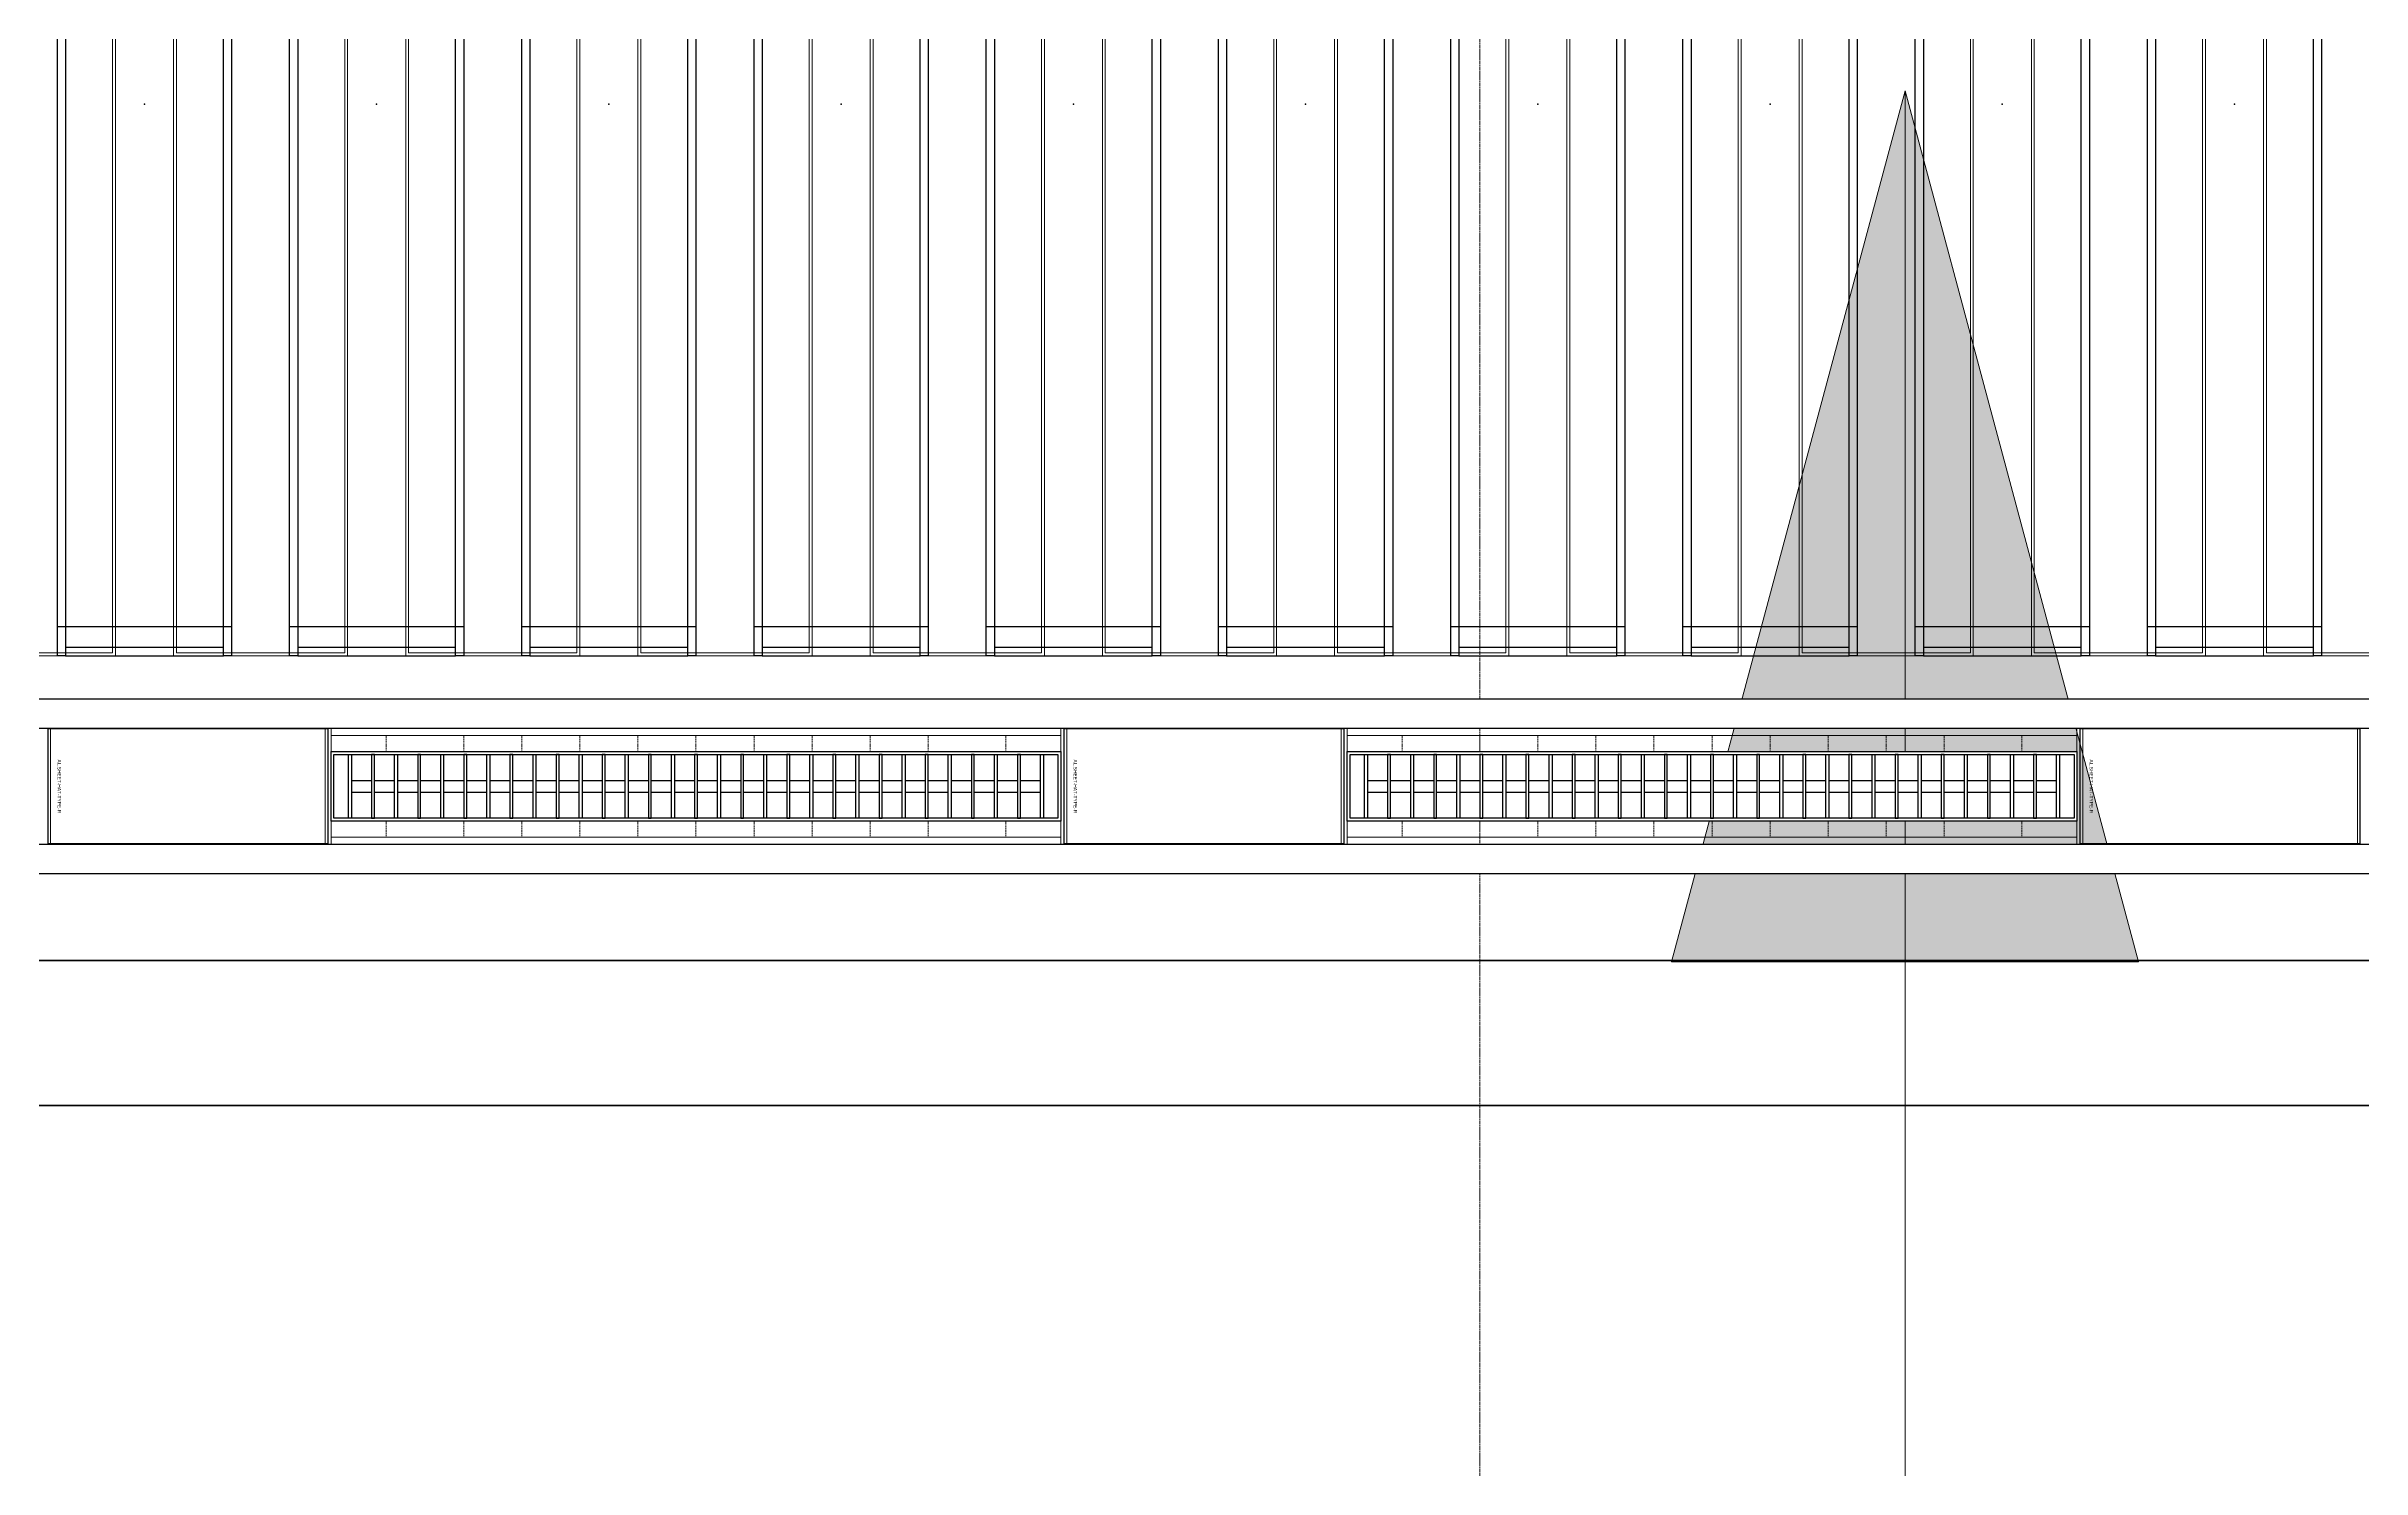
# Model space of a CAD drawing. Header units: millimetres. Extents: x 813027 to 1148939, y -931049 to -10.
# Drawn here: x 974771 to 978759, y -115510 to -113060 of the extents above; entities that cross this region are included whole.
import ezdxf
from ezdxf.enums import TextEntityAlignment as Align

# ---------------------------------------------------------------- set-up
doc = ezdxf.new("R2010")
doc.units = ezdxf.units.MM
doc.linetypes.add('DPA_Grid _ Level 500', pattern=[5.5, 2.75, -0.75, 1.25, -0.75])
doc.linetypes.add('DPA_Hidden 50', pattern=[3, 2, -1])
for name, color, linetype in [('000 - WIPEOUT', 250, 'Continuous'), ('001 - ASCESSORIES', 1, 'Continuous'), ('A04_TUBE SERIES', 2, 'Continuous'), ('A11_ALU.SOLID SHEET', 7, 'Continuous')]:
    doc.layers.add(name, color=color, linetype=linetype)
for name, color, linetype, lineweight in [('A-GLAZ-CURT', 2, 'Continuous', 9), ('G-ANNO-TEXT', 3, 'Continuous', 9), ('S-GRID', 251, 'Continuous', 9), ('WALL-E', 2, 'Continuous', 25)]:
    doc.layers.add(name, color=color, linetype=linetype, lineweight=lineweight)

# ---------------------------------------------------------------- blocks, each defined once
blk = doc.blocks.new('DPA_CP_Metal Ceiling Panel - Vertical Panel with Gap-13988918-4160 - LOWER PLATFORM LEVEL - REFLECTED CEILING GENERAL PLAN')
at = {"layer": 'A-GLAZ-CURT'}
for p, q in [((994596.3, -114111.8), (994596.3, -112211.8)), ((994596.3, -112211.8), (994896.3, -112211.8)), ((994596.3, -114111.8), (994596.3, -112211.8)), ((994596.3, -112211.8), (994896.3, -112211.8)), ((994896.3, -112211.8), (994596.3, -112211.8)), ((994596.3, -112211.8), (994596.3, -114111.8)), ((994896.3, -112211.8), (994596.3, -112211.8)), ((994596.3, -112211.8), (994596.3, -114111.8)), ((994596.3, -114111.8), (994596.3, -112211.8)), ((994596.3, -112211.8), (994896.3, -112211.8)), ((994601.3, -114106.8), (994601.3, -112216.8)), ((994601.3, -112216.8), (994891.3, -112216.8)), ((994891.3, -112216.8), (994891.3, -114106.8)), ((994896.3, -114111.8), (994896.3, -112211.8)), ((994896.3, -112211.8), (994896.3, -114111.8)), ((994896.3, -114111.8), (994896.3, -112211.8)), ((994896.3, -114111.8), (994896.3, -112211.8)), ((994896.3, -112211.8), (994896.3, -114111.8)), ((994596.3, -114111.8), (994896.3, -114111.8)), ((994896.3, -114111.8), (994596.3, -114111.8)), ((994596.3, -114111.8), (994896.3, -114111.8)), ((994596.3, -114111.8), (994896.3, -114111.8)), ((994896.3, -114111.8), (994596.3, -114111.8)), ((994601.3, -114106.8), (994891.3, -114106.8))]:
    blk.add_line(p, q, dxfattribs=at)
blk = doc.blocks.new('DPA_CP_Metal Ceiling Panel - Horizontal with Gap-20306943-4160 - LOWER PLATFORM LEVEL - REFLECTED CEILING GENERAL PLAN')
at = {"layer": 'A-GLAZ-CURT'}
for p, q in [((910029.8, -114474.3), (910029.8, -114199.3)), ((910029.8, -114199.3), (910512.8, -114199.3)), ((910029.8, -114474.3), (910029.8, -114199.3)), ((910029.8, -114199.3), (910512.8, -114199.3)), ((910512.8, -114199.3), (910029.8, -114199.3)), ((910029.8, -114199.3), (910029.8, -114474.3)), ((910512.8, -114199.3), (910029.8, -114199.3)), ((910029.8, -114199.3), (910029.8, -114474.3)), ((910029.8, -114474.3), (910029.8, -114199.3)), ((910029.8, -114199.3), (910512.8, -114199.3)), ((910034.8, -114469.3), (910034.8, -114204.3)), ((910034.8, -114204.3), (910507.8, -114204.3)), ((910507.8, -114204.3), (910507.8, -114469.3)), ((910512.8, -114474.3), (910512.8, -114199.3)), ((910512.8, -114199.3), (910512.8, -114474.3)), ((910512.8, -114474.3), (910512.8, -114199.3)), ((910512.8, -114474.3), (910512.8, -114199.3)), ((910512.8, -114199.3), (910512.8, -114474.3)), ((910029.8, -114474.3), (910512.8, -114474.3)), ((910512.8, -114474.3), (910029.8, -114474.3)), ((910029.8, -114474.3), (910512.8, -114474.3)), ((910029.8, -114474.3), (910512.8, -114474.3)), ((910512.8, -114474.3), (910029.8, -114474.3)), ((910034.8, -114469.3), (910507.8, -114469.3))]:
    blk.add_line(p, q, dxfattribs=at)
blk = doc.blocks.new('DPA_CP_Metal Ceiling Luminaire1 - Linear Luminaire 2-14739897-4160 - LOWER PLATFORM LEVEL - REFLECTED CEILING GENERAL PLAN')
at = {"layer": 'A-GLAZ-CURT'}
for p, q in [((901767.8, -114474.3), (901767.8, -114199.3)), ((901767.8, -114199.3), (903024.8, -114199.3)), ((901767.8, -114199.3), (901767.8, -114474.3)), ((903024.8, -114199.3), (901767.8, -114199.3)), ((901767.8, -114199.3), (903024.8, -114199.3)), ((903024.8, -114199.3), (903024.8, -114474.3)), ((903024.8, -114474.3), (903024.8, -114199.3)), ((901767.8, -114249.3), (901767.8, -114474.3)), ((901767.8, -114249.3), (903024.8, -114249.3)), ((903024.8, -114249.3), (903024.8, -114474.3)), ((901767.8, -114424.3), (903024.8, -114424.3)), ((903024.8, -114474.3), (901767.8, -114474.3)), ((903024.8, -114474.3), (901767.8, -114474.3)), ((901767.8, -114474.3), (903024.8, -114474.3))]:
    blk.add_line(p, q, dxfattribs=at)
at = {"layer": 'A-GLAZ-CURT', "linetype": 'DPA_Hidden 50'}
for p, q in [((901862.8, -114249.3), (901862.8, -114424.3)), ((901996.3, -114249.3), (901996.3, -114424.3)), ((902096.3, -114249.3), (902096.3, -114424.3)), ((902196.3, -114249.3), (902196.3, -114424.3)), ((902296.3, -114249.3), (902296.3, -114424.3)), ((902396.3, -114249.3), (902396.3, -114424.3)), ((902496.3, -114249.3), (902496.3, -114424.3)), ((902596.3, -114249.3), (902596.3, -114424.3)), ((902696.3, -114249.3), (902696.3, -114424.3)), ((902796.3, -114249.3), (902796.3, -114424.3)), ((902929.8, -114249.3), (902929.8, -114424.3))]:
    blk.add_line(p, q, dxfattribs=at)
blk = doc.blocks.new('C-2-PP21-AR-4160-01-B_20250829-084021_EXCL')
at = {"layer": 'A-GLAZ-CURT'}
for name, p in [('DPA_CP_Metal Ceiling Panel - Vertical Panel with Gap-13988918-4160 - LOWER PLATFORM LEVEL - REFLECTED CEILING GENERAL PLAN', (-1067096.3, 105341.8)), ('DPA_CP_Metal Ceiling Panel - Vertical Panel with Gap-13988918-4160 - LOWER PLATFORM LEVEL - REFLECTED CEILING GENERAL PLAN', (-1066696.3, 105341.8)), ('DPA_CP_Metal Ceiling Panel - Vertical Panel with Gap-13988918-4160 - LOWER PLATFORM LEVEL - REFLECTED CEILING GENERAL PLAN', (-1066296.3, 105341.8)), ('DPA_CP_Metal Ceiling Panel - Vertical Panel with Gap-13988918-4160 - LOWER PLATFORM LEVEL - REFLECTED CEILING GENERAL PLAN', (-1065896.3, 105341.8)), ('DPA_CP_Metal Ceiling Panel - Vertical Panel with Gap-13988918-4160 - LOWER PLATFORM LEVEL - REFLECTED CEILING GENERAL PLAN', (-1065496.3, 105341.8)), ('DPA_CP_Metal Ceiling Panel - Vertical Panel with Gap-13988918-4160 - LOWER PLATFORM LEVEL - REFLECTED CEILING GENERAL PLAN', (-1065096.3, 105341.8)), ('DPA_CP_Metal Ceiling Panel - Vertical Panel with Gap-13988918-4160 - LOWER PLATFORM LEVEL - REFLECTED CEILING GENERAL PLAN', (-1064696.3, 105341.8)), ('DPA_CP_Metal Ceiling Panel - Vertical Panel with Gap-13988918-4160 - LOWER PLATFORM LEVEL - REFLECTED CEILING GENERAL PLAN', (-1064296.3, 105341.8)), ('DPA_CP_Metal Ceiling Panel - Vertical Panel with Gap-13988918-4160 - LOWER PLATFORM LEVEL - REFLECTED CEILING GENERAL PLAN', (-1063896.3, 105341.8)), ('DPA_CP_Metal Ceiling Panel - Vertical Panel with Gap-13988918-4160 - LOWER PLATFORM LEVEL - REFLECTED CEILING GENERAL PLAN', (-1063496.3, 105341.8)), ('DPA_CP_Metal Ceiling Panel - Vertical Panel with Gap-13988918-4160 - LOWER PLATFORM LEVEL - REFLECTED CEILING GENERAL PLAN', (-1063096.3, 105341.8)), ('DPA_CP_Metal Ceiling Panel - Horizontal with Gap-20306943-4160 - LOWER PLATFORM LEVEL - REFLECTED CEILING GENERAL PLAN', (-982346.3, 105341.8)), ('DPA_CP_Metal Ceiling Luminaire1 - Linear Luminaire 2-14739897-4160 - LOWER PLATFORM LEVEL - REFLECTED CEILING GENERAL PLAN', (-973596.3, 105341.8)), ('DPA_CP_Metal Ceiling Panel - Horizontal with Gap-20306943-4160 - LOWER PLATFORM LEVEL - REFLECTED CEILING GENERAL PLAN', (-980596.3, 105341.8)), ('DPA_CP_Metal Ceiling Luminaire1 - Linear Luminaire 2-14739897-4160 - LOWER PLATFORM LEVEL - REFLECTED CEILING GENERAL PLAN', (-971846.3, 105341.8)), ('DPA_CP_Metal Ceiling Panel - Horizontal with Gap-20306943-4160 - LOWER PLATFORM LEVEL - REFLECTED CEILING GENERAL PLAN', (-978846.3, 105341.8))]:
    blk.add_blockref(name, p, dxfattribs=at)
blk = doc.blocks.new('*U495')
blk.add_attdef('EXTR.OVL-LENGTH_', (-25, -59.1), '', height=5)
blk.add_wipeout([(-25, 0), (25, 0), (25, 134900), (-25, 134900)]).dxf.layer = '000 - WIPEOUT'
at = {"layer": 'A04_TUBE SERIES', "color": 0}
blk.add_lwpolyline([(-25, 0), (25, 0), (25, 134900), (-25, 134900)], close=True, dxfattribs=at)
blk = doc.blocks.new('*U493')
at = {"layer": 'A11_ALU.SOLID SHEET', "color": 0}
blk.add_lwpolyline([(483, -98.8), (483, 98.8), (0, 98.8), (0, -98.8)], close=True, dxfattribs=at)
at = {"layer": 'Defpoints', "color": 250}
blk.add_point((0, 0), dxfattribs=at)
blk.add_text('AL.SHEET-HAT-TYPE-R', height=6, rotation=270, dxfattribs=at).set_placement((15, 0), align=Align.BOTTOM_CENTER)
blk = doc.blocks.new('*U485')
at = {"color": 1}
blk.add_wipeout([(628.5, -60), (-628.5, -60), (-628.5, 60), (628.5, 60)], dxfattribs=at).dxf.layer = '000 - WIPEOUT'
at = {"layer": '001 - ASCESSORIES', "color": 0}
blk.add_lwpolyline([(628.5, -60), (-628.5, -60), (-628.5, 60), (628.5, 60)], close=True, dxfattribs=at)
at = {"layer": '001 - ASCESSORIES'}
for points in [[(623.5, -55), (-623.5, -55), (-623.5, 55), (623.5, 55)], [(-593.5, -55), (-598.5, -55), (-598.5, 55), (-593.5, 55)], [(-558.8, -55), (-553.8, -55), (-553.8, 55), (-558.8, 55)], [(-514, -55), (-519, -55), (-519, 55), (-514, 55)], [(-479.3, -55), (-474.3, -55), (-474.3, 55), (-479.3, 55)], [(-434.6, -55), (-439.6, -55), (-439.6, 55), (-434.6, 55)], [(-399.8, -55), (-394.8, -55), (-394.8, 55), (-399.8, 55)], [(-355.1, -55), (-360.1, -55), (-360.1, 55), (-355.1, 55)], [(-320.4, -55), (-315.4, -55), (-315.4, 55), (-320.4, 55)], [(-275.6, -55), (-280.6, -55), (-280.6, 55), (-275.6, 55)], [(-240.9, -55), (-235.9, -55), (-235.9, 55), (-240.9, 55)], [(-196.2, -55), (-201.2, -55), (-201.2, 55), (-196.2, 55)], [(-161.4, -55), (-156.4, -55), (-156.4, 55), (-161.4, 55)], [(-116.7, -55), (-121.7, -55), (-121.7, 55), (-116.7, 55)], [(-82, -55), (-77, -55), (-77, 55), (-82, 55)], [(-37.2, -55), (-42.2, -55), (-42.2, 55), (-37.2, 55)], [(-2.5, -55), (2.5, -55), (2.5, 55), (-2.5, 55)], [(42.2, -55), (37.2, -55), (37.2, 55), (42.2, 55)], [(77, -55), (82, -55), (82, 55), (77, 55)], [(121.7, -55), (116.7, -55), (116.7, 55), (121.7, 55)], [(156.4, -55), (161.4, -55), (161.4, 55), (156.4, 55)], [(201.2, -55), (196.2, -55), (196.2, 55), (201.2, 55)], [(235.9, -55), (240.9, -55), (240.9, 55), (235.9, 55)], [(280.6, -55), (275.6, -55), (275.6, 55), (280.6, 55)], [(315.4, -55), (320.4, -55), (320.4, 55), (315.4, 55)], [(360.1, -55), (355.1, -55), (355.1, 55), (360.1, 55)], [(394.8, -55), (399.8, -55), (399.8, 55), (394.8, 55)], [(439.6, -55), (434.6, -55), (434.6, 55), (439.6, 55)], [(474.3, -55), (479.3, -55), (479.3, 55), (474.3, 55)], [(519, -55), (514, -55), (514, 55), (519, 55)], [(553.8, -55), (558.8, -55), (558.8, 55), (553.8, 55)], [(598.5, -55), (593.5, -55), (593.5, 55), (598.5, 55)]]:
    blk.add_lwpolyline(points, close=True, dxfattribs=at)
for points in [[(-593.5, 10), (-558.8, 10)], [(-553.8, 10), (-519, 10)], [(-514, 10), (-479.3, 10)], [(-474.3, 10), (-439.6, 10)], [(-434.6, 10), (-399.8, 10)], [(-394.8, 10), (-360.1, 10)], [(-355.1, 10), (-320.4, 10)], [(-315.4, 10), (-280.6, 10)], [(-275.6, 10), (-240.9, 10)], [(-235.9, 10), (-201.2, 10)], [(-196.2, 10), (-161.4, 10)], [(-156.4, 10), (-121.7, 10)], [(-116.7, 10), (-82, 10)], [(-77, 10), (-42.2, 10)], [(-37.2, 10), (-2.5, 10)], [(2.5, 10), (37.2, 10)], [(42.2, 10), (77, 10)], [(82, 10), (116.7, 10)], [(121.7, 10), (156.4, 10)], [(161.4, 10), (196.2, 10)], [(201.2, 10), (235.9, 10)], [(240.9, 10), (275.6, 10)], [(280.6, 10), (315.4, 10)], [(320.4, 10), (355.1, 10)], [(360.1, 10), (394.8, 10)], [(399.8, 10), (434.6, 10)], [(439.6, 10), (474.3, 10)], [(479.3, 10), (514, 10)], [(519, 10), (553.8, 10)], [(558.8, 10), (593.5, 10)], [(-593.5, -10), (-558.8, -10)], [(-553.8, -10), (-519, -10)], [(-514, -10), (-479.3, -10)], [(-474.3, -10), (-439.6, -10)], [(-434.6, -10), (-399.8, -10)], [(-394.8, -10), (-360.1, -10)], [(-355.1, -10), (-320.4, -10)], [(-315.4, -10), (-280.6, -10)], [(-275.6, -10), (-240.9, -10)], [(-235.9, -10), (-201.2, -10)], [(-196.2, -10), (-161.4, -10)], [(-156.4, -10), (-121.7, -10)], [(-116.7, -10), (-82, -10)], [(-77, -10), (-42.2, -10)], [(-37.2, -10), (-2.5, -10)], [(2.5, -10), (37.2, -10)], [(42.2, -10), (77, -10)], [(82, -10), (116.7, -10)], [(121.7, -10), (156.4, -10)], [(161.4, -10), (196.2, -10)], [(201.2, -10), (235.9, -10)], [(240.9, -10), (275.6, -10)], [(280.6, -10), (315.4, -10)], [(320.4, -10), (355.1, -10)], [(360.1, -10), (394.8, -10)], [(399.8, -10), (434.6, -10)], [(439.6, -10), (474.3, -10)], [(479.3, -10), (514, -10)], [(519, -10), (553.8, -10)], [(558.8, -10), (593.5, -10)]]:
    blk.add_lwpolyline(points, dxfattribs=at)
blk = doc.blocks.new('*U515')
for p, q in [((-900.3, -14950), (-900.3, -14650)), ((-900.3, -15350), (-900.3, -15050)), ((-900.3, -15750), (-900.3, -15450)), ((-900.3, -16150), (-900.3, -15850)), ((-900.3, -16550), (-900.3, -16250)), ((-900.3, -16950), (-900.3, -16650)), ((-900.3, -17350), (-900.3, -17050)), ((-900.3, -17750), (-900.3, -17450)), ((-900.3, -18150), (-900.3, -17850)), ((-900.3, -18550), (-900.3, -18250))]:
    blk.add_line(p, q)
for p in [(0, -14800), (0, -15200), (0, -15600), (0, -16000), (0, -16400), (0, -16800), (0, -17200), (0, -17600), (0, -18000), (0, -18400)]:
    blk.add_point(p)
at = {"layer": 'A11_ALU.SOLID SHEET', "color": 0}
for points in [[(-950, -14650), (950, -14650), (950, -14664), (-950, -14664)], [(-950, -14936), (-936, -14936), (-936, -14664), (-950, -14664)], [(-950, -14936), (950, -14936), (950, -14950), (-950, -14950)], [(-950, -15050), (950, -15050), (950, -15064), (-950, -15064)], [(-950, -15336), (-936, -15336), (-936, -15064), (-950, -15064)], [(-950, -15336), (950, -15336), (950, -15350), (-950, -15350)], [(-950, -15450), (950, -15450), (950, -15464), (-950, -15464)], [(-950, -15736), (-936, -15736), (-936, -15464), (-950, -15464)], [(-950, -15736), (950, -15736), (950, -15750), (-950, -15750)], [(-950, -15850), (950, -15850), (950, -15864), (-950, -15864)], [(-950, -16136), (-936, -16136), (-936, -15864), (-950, -15864)], [(-950, -16136), (950, -16136), (950, -16150), (-950, -16150)], [(-950, -16250), (950, -16250), (950, -16264), (-950, -16264)], [(-950, -16536), (-936, -16536), (-936, -16264), (-950, -16264)], [(-950, -16536), (950, -16536), (950, -16550), (-950, -16550)], [(-950, -16650), (950, -16650), (950, -16664), (-950, -16664)], [(-950, -16936), (-936, -16936), (-936, -16664), (-950, -16664)], [(-950, -16936), (950, -16936), (950, -16950), (-950, -16950)], [(-950, -17050), (950, -17050), (950, -17064), (-950, -17064)], [(-950, -17336), (-936, -17336), (-936, -17064), (-950, -17064)], [(-950, -17336), (950, -17336), (950, -17350), (-950, -17350)], [(-950, -17450), (950, -17450), (950, -17464), (-950, -17464)], [(-950, -17736), (-936, -17736), (-936, -17464), (-950, -17464)], [(-950, -17736), (950, -17736), (950, -17750), (-950, -17750)], [(-950, -17850), (950, -17850), (950, -17864), (-950, -17864)], [(-950, -18136), (-936, -18136), (-936, -17864), (-950, -17864)], [(-950, -18136), (950, -18136), (950, -18150), (-950, -18150)], [(-950, -18250), (950, -18250), (950, -18264), (-950, -18264)], [(-950, -18536), (-936, -18536), (-936, -18264), (-950, -18264)], [(-950, -18536), (950, -18536), (950, -18550), (-950, -18550)]]:
    blk.add_lwpolyline(points, close=True, dxfattribs=at)
blk = doc.blocks.new('C-2-PP21-AR-4160-01-B_20250829-084416_NEWCL')
blk.add_lwpolyline([(-117350, -5345), (-113350, -5345), (-113350, -5347), (-96550, -5347), (-96550, -2450), (-92235, -2450), (-92235, -6455), (-84190, -6455), (-84190, -5820), (-81330, -5820), (-81330, -5345), (-56900, -5345), (-56900, -6455), (-41740, -6455), (-41740, -2500), (-29350, -2500), (-29350, -5482), (-19750, -5482), (-19750, -5480), (-19400, -5480), (-19400, -7995), (-19350, -7995), (-19350, -9295), (-154550, -9295)])
at = {"rotation": 90}
blk.add_blockref('*U515', (-86950, -7820), dxfattribs=at)
blk.add_blockref('*U493', (-68816.5, -8995))
blk.add_blockref('*U485', (-69450, -8995))
blk.add_blockref('*U493', (-70566.5, -8995))
blk.add_blockref('*U485', (-71200, -8995))
blk.add_blockref('*U493', (-72316.5, -8995))
at = {"rotation": 270}
for p in [(-154400, -8870), (-154400, -9120)]:
    blk.add_blockref('*U495', p, dxfattribs=at)

msp = doc.modelspace()

# ---------------------------------------------------------------- hatches: boundary and pattern name
at = {"layer": 'G-ANNO-TEXT'}
msp.add_hatch(color=7, dxfattribs=at).paths.add_polyline_path([(977972.4, -113137.1), (977570.5, -114637.1), (978374.3, -114637.1)])

# ---------------------------------------------------------------- linework, layer by layer
at = {"layer": 'G-ANNO-TEXT', "color": 7}
for p, q in [((977972.4, -113137.1), (977570.5, -114637.1)), ((978374.3, -114637.1), (977972.4, -113137.1)), ((977972.4, -113137.1), (977972.4, -125497)), ((977570.5, -114637.1), (978374.3, -114637.1))]:
    msp.add_line(p, q, dxfattribs=at)
at = {"layer": 'S-GRID', "linetype": 'DPA_Grid _ Level 500'}
msp.add_line((977240, -191381.7), (977240, -15135.4), dxfattribs=at)
at = {"layer": 'WALL-E'}
for p, q in [((1027740, -114635), (892540, -114635)), ((892540, -114635), (1027740, -114635)), ((1027990, -114885), (892290, -114885)), ((892290, -114885), (1027990, -114885))]:
    msp.add_line(p, q, dxfattribs=at)

# ---------------------------------------------------------------- block references
msp.add_blockref('C-2-PP21-AR-4160-01-B_20250829-084021_EXCL', (1047090, -105340))

# ---------------------------------------------------------------- next in the draw order: block references
msp.add_blockref('C-2-PP21-AR-4160-01-B_20250829-084416_NEWCL', (1047090, -105340))

doc.saveas('drawing.dxf')
